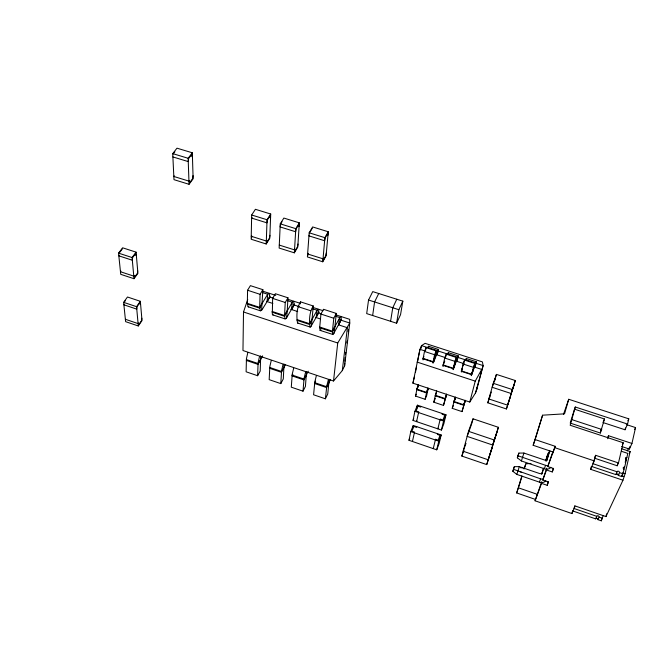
<?xml version="1.0" encoding="UTF-8"?>
<svg xmlns="http://www.w3.org/2000/svg" width="669" height="669" viewBox="0 0 669 669"><rect width="100%" height="100%" fill="white"/><g stroke="black" fill="none" stroke-linecap="round" stroke-linejoin="round"><path stroke-width="1" d="M271.229 360.583L269.824 366.57L269.181 379.649L280.796 383.605L283.288 378.955L284.049 364.095M247.714 299.536L243.508 311.988L242.964 350.523L333.522 381.004L342.302 370.576L344.594 365.893L349.762 323.027L349.686 319.33L335.888 314.865M291.584 309.195L294.168 304.989L293.708 301.318L292.253 302.204L287.235 310.943L287.946 297.789L275.369 293.724L272.634 298.391L272.308 314.204L272.693 314.848L285.086 318.904L286.215 318.477L291.567 309.195L292.253 302.204L287.519 300.665M247.798 352.688L246.443 358.668L246.117 371.797L257.624 375.719L260.199 371.119L260.576 359.688L262.624 355.849M247.338 303.341L247.572 290.254L250.407 285.646L262.858 289.669L261.587 310.408L260.366 310.801L248.099 306.787L247.338 303.341L259.681 307.38L260.366 310.801M311.419 326.079L313.276 305.984L300.582 301.878C296.618 307.824 296.334 316.144 297.529 322.985L310.491 327.133L316.236 317.223L317.073 310.24L317.976 309.237L318.703 309.964L318.728 312.958M251.669 215L251.176 239.259L266.22 243.993L269.799 238.239L270.711 214.021L255.399 209.297L251.669 215L267.048 219.758L270.711 214.021M251.603 237.88L251.644 235.647L251.235 236.282L266.321 241.024L266.722 240.38L266.647 242.604L269.431 238.131L269.908 235.271M257.624 375.719L258.109 362.606L259.488 356.627M262.858 289.669L260.074 294.318L259.681 307.38L262.432 302.739L259.706 308.158L247.371 304.119M293.691 368.142L292.236 374.138L291.291 387.184L302.998 391.173L305.415 386.473L306.536 371.663M266.22 243.993L267.048 219.758M262.474 302.873L267.675 294.235L269.222 293.39L269.833 297.095L261.964 309.881M318.753 312.707L316.253 317.223M319.749 327.032L320.075 330.377L333.112 334.55L341.031 320.2L341.106 317.223L340.462 316.521L334.926 326.497L336.29 313.427L323.478 309.287L320.928 314.07L319.749 327.032L332.443 331.18L332.694 334.508M280.261 223.856L279.14 248.057L294.343 252.832L297.789 247.003L299.327 222.844L283.857 218.069L280.261 223.856L295.815 228.673L299.327 222.844M434.683 357.898L436.171 350.907L426.111 347.646L424.489 351.451L422.959 359.22A5.661 0.569 -72 0 0 423.293 359.604M280.796 383.605L281.59 370.542L283.029 364.555M287.946 297.789L285.253 302.488L284.542 315.509L285.086 318.904M434.708 357.873L437.894 350.255A5.62 0.51 -72.1 0 1 438.479 350.096L433.579 362.272A5.678 0.518 -72 0 1 432.96 362.489L434.582 354.737L436.171 350.907M316.345 375.769L314.84 381.782L313.585 394.777L325.393 398.799L327.735 394.049L329.223 379.298M294.343 252.832L295.815 228.673M344.594 365.893L344.761 363.091M344.878 361.218L345.104 357.472M300.44 303.877L300.582 301.878M309.178 232.804L307.406 256.938L322.776 261.78L326.079 255.859L328.27 231.767L312.624 226.942L309.178 232.804L324.9 237.679L328.27 231.767M307.832 255.55L307.999 253.325L307.623 253.986L323.035 258.819L323.411 258.159L323.211 260.375L325.778 255.775L326.347 252.907M302.998 391.173L304.102 378.152L305.591 372.148M313.276 305.984C309.413 311.988 308.994 320.2 310.031 327.082M267.115 301.259L267.675 294.235L262.984 292.713M322.776 261.78L324.9 237.679M286.575 317.942L287.285 310.893M325.393 398.799L326.815 385.829L328.345 379.808M336.29 313.427L333.789 318.243L332.443 331.18L334.918 326.38L332.393 331.949L319.715 327.802M333.522 381.004L337.728 342.996L349.762 323.027L340.839 320.133M342.302 370.576L347.395 327.735L338.447 324.825M345.48 354.378L345.722 352.312M346.843 343.038L347.086 340.973M348.198 331.699L348.449 329.633M368.544 300.03L366.696 313.61L396.592 323.227L400.539 314.681L402.838 301.15L372.733 291.609L368.544 300.03L398.858 309.705L396.592 323.227M333.982 333.471L334.985 326.447M372.65 315.517L374.581 301.962L378.729 293.507M338.598 324.565L339.609 317.549L335.754 316.295M474.756 363.426L471.311 375.618L474.756 363.426L464.545 360.114L463.04 363.995L461.367 372.048M390.587 321.296L392.77 307.757L396.784 299.235M438.329 350.916L436.748 354.67L437.693 350.715L427.767 347.495L427.968 347.035A5.611 0.56 -72.1 0 1 428.603 346.893M412.932 383.17L419.956 349.335L421.554 345.614L425.083 343.339L482.399 361.896L483.127 365.592L476.872 389.182L475.467 392.996L469.78 402.044L412.932 383.17L414.345 377.149M415.491 372.148L416.461 367.189M417.431 362.23L419.956 349.335L424.857 350.932M420.968 348.591L421.554 345.614L427.516 347.546M448.305 353.734L448.389 353.307A5.628 0.452 -72.1 0 0 447.854 353.483L447.653 353.943L457.655 357.187L458.324 355.908L448.347 352.68M428.127 388.806L426.68 395.496L425.133 399.284L415.516 396.073L417.046 388.63A5.486 0.535 -71.9 0 1 418.234 384.692M425.509 350.623L426.111 347.646M408.993 440.302L410.766 431.589L413.266 425.484L441.164 434.959L439.09 443.647L436.732 449.811L408.993 440.302L409.704 438.563M413.041 420.441L414.897 411.326L417.431 405.188L445.98 414.772L443.815 423.853L441.423 430.058L413.041 420.441L413.76 418.685M412.865 427.424L413.266 425.484M416.804 408.224L417.431 405.188M412.447 441.481L414.529 432.09L411.92 431.204L413.86 426.454L416.461 427.34L416.737 426.663M425.133 399.284L426.73 391.858A5.494 0.485 -71.9 0 1 427.934 387.911M445.621 357.154L446.273 354.185L456.409 357.472L453.114 369.664L454.878 361.344L456.409 357.472M446.566 394.927L443.488 405.422L433.813 402.186L435.486 394.769A5.503 0.435 -71.9 0 1 436.69 390.821M446.273 354.185L444.709 358.032L443.003 365.776A5.687 0.46 -72.1 0 0 443.263 366.135M466.226 359.546L466.326 358.509L465.683 359.797L475.751 363.058L476.37 361.762L466.326 358.509M521.971 476.311L518.433 487.826L537.341 494.349L535.058 500.78L571.92 513.541L575.131 505.956L605.972 516.585L622.964 480.208L625.114 473.669L630.123 451.55L621.601 448.732M621.626 446.482L629.387 449.058L631.954 443.455L635.55 427.575L626.259 424.539M591.822 466.527L615.815 474.597A1.279 0.953 25.7 0 1 617.236 474.062A1.279 0.953 25.7 0 1 618.223 475.408L621.844 476.621L622.705 472.866M621.844 476.621L624.21 469.128A1.279 0.945 25.6 0 1 623.215 467.79A1.279 0.945 25.6 0 1 624.637 467.255L626.435 459.369A1.271 0.937 25.1 0 1 625.448 458.048A1.271 0.937 25.1 0 1 626.853 457.529L627.798 453.406L621.534 451.324M629.387 449.058L629.997 446.39M418.393 385.871L416.921 389.166L426.605 392.385L428.043 389.082L426.488 392.879L416.812 389.659L418.459 385.645M433.244 448.615L435.536 439.257L438.17 440.16L440.018 435.352L437.392 434.457L437.66 433.771M443.488 405.422L446.457 394.066M605.972 516.585L606.624 513.809M618.465 462.948L595.619 455.313L594.423 458.148L617.194 465.775L618.465 462.948L623.19 442.753L570.18 425.25L575.298 407.003L627.555 424.062L628.776 418.827L568.725 399.284L563.449 414.462M604.475 418.978L600.336 433.027L570.222 423.101L574.487 409.169L604.475 418.978L602.995 422.54L625.03 429.766L625.44 428.018M617.194 465.775L617.654 463.809M475.467 392.996L483.127 365.592L476.177 363.334L476.37 361.762M572.99 511.024L595.653 518.86A1.213 0.937 27.6 0 1 597.007 518.333A1.213 0.937 27.6 0 1 597.927 519.646L601.347 520.825L602 518.065M601.347 520.825L603.162 515.548M433.78 361.804L434.725 357.84M436.732 449.811L438.789 441.147L441.164 434.959M441.423 430.058L443.58 421.002L445.98 414.772M465.131 401.099L461.978 411.602L452.227 408.341L455.28 396.993M454.368 401.768L455.263 398.122L453.916 401.475L463.734 404.745L465.047 401.367L461.978 411.602M463.099 366.043L464.545 360.114M607.753 438.722L608.497 435.72L631.954 443.455M622.964 480.208L590.635 469.32L591.346 466.536M600.336 433.027L601.306 429.214M593.947 460.004L593.01 463.709L617.086 471.796A1.279 0.953 25.6 0 1 618.516 471.26A1.279 0.953 25.6 0 1 619.502 472.607L623.14 473.828M590.635 469.32L594.206 460.882L595.619 455.313M571.92 513.541L572.631 510.815M574.763 505.764L574.052 508.499L596.798 516.351A1.221 0.937 27.5 0 1 598.161 515.816A1.221 0.937 27.5 0 1 599.081 517.137L602.51 518.316M469.78 402.044L475.241 381.129L481.713 369.422L473.869 366.871M461.861 456.082L468.509 431.321L473.033 418.819L498.397 427.315L486.723 464.595L461.861 456.082L463.926 450.354M471.662 423.903L473.033 418.819M487.793 402.805L493.262 383.32L496.44 374.397L515.347 380.544L506.416 408.968L487.793 402.805L490.001 396.583M494.5 381.297L495.319 378.361L492.15 387.284L511.108 393.497L514.152 384.499M495.604 377.375L496.44 374.397M541.773 482.533L541.53 483.369L547.209 485.309L548.237 481.705M546.749 469.153L546.506 469.989L552.276 471.954L553.313 468.325M552.686 453.365L555.195 446.307L535.133 439.583L542.592 415.181L564.544 413.835L568.725 399.284M552.276 471.954L553.572 468.543L547.769 466.577L555.195 446.307M547.209 485.309L548.463 482.014L542.76 480.066L546.707 468.233M547.769 466.577L552.853 451.684M541.647 474.405L543.404 468.4M545.745 460.381L547.852 454.042A5.912 4.516 22.3 0 1 549.776 451.784M541.965 473.752L543.755 468.083M545.804 461.058L547.852 454.042M546.581 461.033L549.634 450.546M546.933 460.28L549.784 450.931M536.948 495.696L541.681 481.772M486.723 464.595L498.397 427.315M506.416 408.968L515.347 380.544M524.329 468.635L525.809 463.834L531.01 463.475M553.079 451.993L533.16 445.295L542.592 415.181M535.451 499.434L516.669 492.936L521.879 475.977M542.576 472.097A2.643 2.049 22.5 0 1 539.089 473.368L519.336 466.636L516.828 474.413L539.39 482.14A5.979 4.65 22.8 0 0 541.664 482.541L542.4 482.508A5.979 4.65 22.8 0 0 545.829 480.676M547.56 458.566A2.684 2.066 22 0 1 544.022 459.846L523.936 453.055L521.385 460.958L544.332 468.752A6.071 4.675 22.3 0 0 546.632 469.153L547.384 469.12A6.071 4.675 22.3 0 0 550.863 467.288M516.828 474.413L512.83 471.319L514.344 466.653L519.336 466.636M521.385 460.958L517.329 457.83L518.174 455.146L518.86 453.089L523.936 453.055M517.329 457.83L518.86 453.089M465.114 400.254L463.6 405.238L453.783 401.969L455.263 398.122M512.83 471.319L513.499 469.32L540.611 478.828A6.004 4.658 22.7 0 0 542.894 479.23L543.638 479.196M513.675 468.651L514.344 466.653M492.417 447.218L488.169 459.779L463.165 451.241L466.009 443.338M510.606 396.182L507.579 405.146L488.863 398.975L491.33 392.017M496.875 432.375L492.601 445.002L467.146 436.38L471.336 424.807M524.028 468.986L525.809 463.834M516.669 492.936L518.433 487.826M533.16 445.295L535.133 439.583M471.938 374.264L475.751 363.058L471.428 374.615L461.267 371.295L462.538 367.883M476.236 362.79L474.664 367.13L476.144 363.175M539.39 482.14L540.611 478.828M544.332 468.752L545.586 465.34A6.096 4.683 22.2 0 0 547.903 465.741L548.011 465.741M535.058 500.78L541.53 483.369M542.76 480.066L546.506 469.989M472.991 370.35L471.52 374.222L461.359 370.91L462.48 368M574.487 409.169L575.298 407.003M453.799 368.343L457.655 357.187L453.172 368.652L443.087 365.358L443.748 363.652M458.248 356.953L456.659 361.109L458.324 355.908M452.227 408.341L453.331 405.464M442.393 413.567L442.125 414.253L444.818 415.165L442.945 419.998L440.244 419.087L437.861 428.854L438.128 428.16M436.773 354.662L438.404 350.523M454.769 364.429L453.256 368.259L443.162 364.965L444.743 361.109M436.38 392.929L435.235 395.789L444.977 399.033L446.482 395.203L445.102 398.54L435.352 395.295L436.405 392.803M433.813 402.186L435.335 398.381M461.652 371.446L461.844 370.969M416.846 420.952L416.57 421.637L418.744 411.845L416.068 410.942L418.033 406.167L420.701 407.061L420.977 406.376M415.516 396.073L416.31 394.183M423.895 356.502L423.092 358.408L433.111 361.678L434.691 357.856L433.035 362.071L423.025 358.801M607.695 437.593L608.497 435.72M627.94 420.734L628.776 418.827M625.03 429.766L627.555 424.062M622.346 444.642L623.19 442.753M341.115 319.188L338.656 324.632L341.065 319.949M634.697 429.448L635.55 427.575M595.653 518.86L596.798 516.351M615.815 474.597L617.086 471.796M627.321 450.923L628.551 448.222M597.927 519.646L599.081 517.137M618.223 475.408L619.502 472.607M625.992 459.402L626.853 457.529M625.139 462.179L626.435 459.369M629.261 453.415L630.123 451.55M623.776 469.128L624.637 467.255M398.858 309.705L402.838 301.15M316.261 317.349L318.787 311.946M294.193 303.969L291.609 309.321L294.184 304.738M329.039 382.4L330.369 379.691M269.833 296.074L267.182 301.368L269.841 296.844M306.444 374.782L308.284 371.211M292.863 374.322L292.035 375.886L303.893 379.9L306.343 375.125L303.994 379.055L292.136 375.05M284.049 367.231L285.462 364.58M312.281 319.038L317.073 310.24L312.289 308.693M327.986 234.836L327.618 235.496L327.827 233.188L325.209 237.788L324.632 240.748L308.953 235.881L309.337 235.229M309.948 232.16L312.18 228.363M315.634 381.129L314.723 382.685L326.689 386.732L328.939 382.743L326.564 387.568L314.606 383.521M297.973 244.043L297.454 246.911L294.77 251.444L294.912 249.219L294.527 249.872L279.274 245.088M299.135 225.921L298.742 226.565L298.892 224.257L296.158 228.79L295.631 231.75L280.119 226.933L280.629 223.981L282.025 221.732M270.594 217.107L270.192 217.743L270.276 215.426L267.433 219.892L266.948 222.852L251.611 218.086L252.021 217.45M138.307 325.962L142.012 320.593L140.339 301.301L127.47 297.003L123.631 302.346L125.621 321.664L138.307 325.962L136.551 306.678L140.339 301.301M141.811 318.227L141.552 320.602L138.667 324.774L138.508 322.993L138.09 323.595L125.379 319.289M140.557 303.751L140.139 304.345L139.972 302.505L137.028 306.686L136.777 309.128L123.882 304.805L124.309 304.203M124.125 302.363L125.32 300.707M134.009 278.714L137.914 273.337L136.075 252.154L122.603 247.789L118.547 253.133L120.738 274.34L134.009 278.714L132.086 257.54L136.075 252.154M137.689 270.728L137.421 273.278L134.385 277.468L134.21 275.511L133.775 276.113L120.47 271.739L120.913 271.137M136.309 254.847L135.866 255.441L135.69 253.426L132.587 257.615L132.328 260.233L118.831 255.834L119.283 255.232M189.059 184.301L193.132 178.79L192.321 152.791L176.976 148.175L172.727 153.619L173.982 179.668L189.059 184.301L188.14 158.277L192.321 152.791M193.032 175.604L192.655 178.598L189.486 182.888L189.402 180.496L188.942 181.115L173.831 176.474L174.291 175.863M192.421 156.103L191.961 156.713L191.878 154.23L188.641 158.494L188.257 161.597L172.886 156.939M119.074 253.208L122.218 249.052M173.246 153.845L174.893 151.721M321.087 329.901L320.075 330.377M520.716 467.79L522.715 467.782M297.529 322.985L298.014 323.043M272.693 314.848L273.228 314.923M248.099 306.787L248.684 306.879M172.727 153.619L188.14 158.277M262.959 291.241L275.77 295.397M287.595 299.219L300.406 303.375M313.217 307.523L323.077 310.709M428.511 346.249L438.412 349.461M437.451 350.773L448.372 354.311M458.298 357.539L466.243 360.114M269.44 296.969L273.404 298.249M293.239 304.688L299.185 306.619M318.026 312.732L321.003 313.694M247.572 290.254L260.074 294.318M272.634 298.391L285.253 302.488M297.939 306.603L310.684 310.742M320.928 314.07L333.789 318.243M436.623 354.754L445.445 357.622M456.225 361.135L464.069 363.685M424.489 351.451L434.582 354.737M444.709 358.032L454.878 361.344M463.04 363.995L473.284 367.323M118.547 253.133L132.086 257.54M266.889 301.527L272.852 303.467M290.747 309.295L297.697 311.562M315.592 317.382L320.56 319.004M493.262 383.32L512.303 389.55M272.082 311.436L284.542 315.509L287.193 310.817L284.542 316.286L272.091 312.214M297.061 319.606L309.638 323.721L312.206 318.971L309.613 324.49L297.044 320.376M417.063 362.063L475.241 381.129M571.577 419.522L601.816 429.473M243.508 311.988L337.728 342.996M123.631 302.346L136.551 306.678M554.802 447.678L594.206 460.882M623.508 473.134L625.114 473.669M616.977 474.154L618.934 474.806M621.861 475.793L623.817 476.453M414.897 411.326L443.58 421.002M468.509 431.321L494.115 439.959M246.376 359.579L258.033 363.518L260.567 359.755L257.966 364.362L246.317 360.424M269.741 367.473L281.498 371.454L283.932 367.632L281.415 372.29L269.666 368.318M545.586 465.34L518.015 455.765M410.766 431.589L438.789 441.147M519.554 471.536L521.335 472.247M260.576 355.849L260.676 359.353M476.872 387.384L476.872 389.182M546.623 457.379A5.896 4.507 22.4 0 1 547.535 455.865"/></g></svg>
